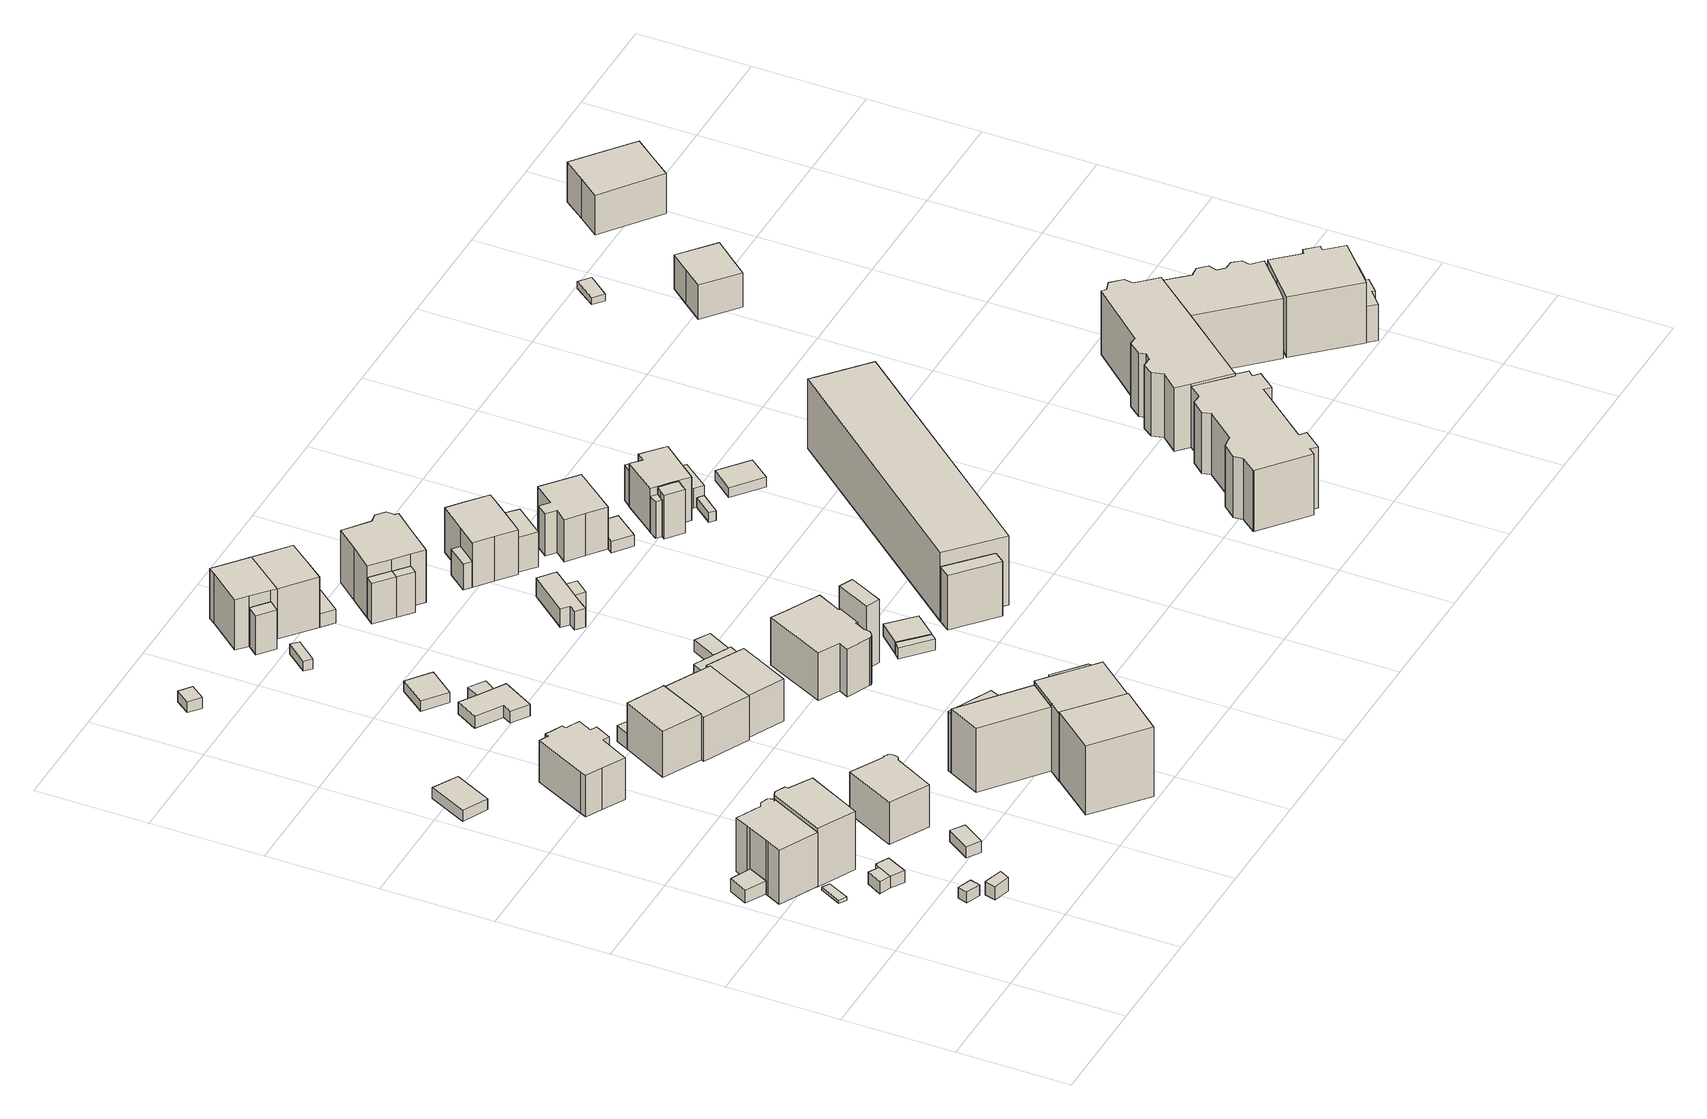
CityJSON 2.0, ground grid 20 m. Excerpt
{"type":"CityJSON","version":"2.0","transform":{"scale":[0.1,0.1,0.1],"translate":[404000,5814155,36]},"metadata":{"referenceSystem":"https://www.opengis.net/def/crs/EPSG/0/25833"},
"CityObjects":{
"building1":{"type":"Building","attributes":{"Gemeindeschluessel":"11000009","BezugspunktDach":"2200","function":"51009_1610","measuredHeight":2.96,"storeysAboveGround":0},"address":[{"country":"Germany","locality":"Berlin"}],"geometry":[{"type":"Solid","lod":"1","boundaries":[[[[0,1,2,3]],[[4,5,6,7]],[[4,7,3,2]],[[5,4,2,1]],[[6,5,1,0]],[[7,6,0,3]]]]}]},
"building2":{"type":"Building","attributes":{"Gemeindeschluessel":"11000009","BezugspunktDach":"2200","function":"31001_2000","measuredHeight":0.557,"storeysAboveGround":1},"address":[{"country":"Germany","locality":"Berlin","thoroughfareNumber":"70 (2)","thoroughfareName":"Pflanzgartenstraße"}],"geometry":[{"type":"Solid","lod":"1","boundaries":[[[[8,9,10,11]],[[12,13,14,15]],[[12,15,11,10]],[[13,12,10,9]],[[14,13,9,8]],[[15,14,8,11]]]]}]},
"building3":{"type":"Building","attributes":{"Gemeindeschluessel":"11000009","BezugspunktDach":"2200","function":"31001_2000","measuredHeight":2.18,"storeysAboveGround":1},"address":[{"country":"Germany","locality":"Berlin","thoroughfareNumber":"72 (2)","thoroughfareName":"Pflanzgartenstraße"}],"geometry":[{"type":"Solid","lod":"1","boundaries":[[[[16,17,18,19]],[[20,21,22,23]],[[20,23,19,18]],[[21,20,18,17]],[[22,21,17,16]],[[23,22,16,19]]]]}]},
"building4":{"type":"Building","attributes":{"Gemeindeschluessel":"11000009","BezugspunktDach":"2200","function":"31001_1010","measuredHeight":13.71,"storeysAboveGround":3},"address":[{"country":"Germany","locality":"Berlin","thoroughfareNumber":"68","thoroughfareName":"Pflanzgartenstraße"}],"geometry":[{"type":"Solid","lod":"1","boundaries":[[[[24,25,26,27,28,29,30,31,32,33,34,35]],[[36,37,38,39,40,41,42,43,44,45,46,47]],[[36,47,35,34]],[[37,36,34,33]],[[38,37,33,32]],[[39,38,32,31]],[[40,39,31,30]],[[41,40,30,29]],[[42,41,29,28]],[[43,42,28,27]],[[44,43,27,26]],[[45,44,26,25]],[[46,45,25,24]],[[47,46,24,35]]]]}]},
"building5":{"type":"Building","attributes":{"Gemeindeschluessel":"11000009","BezugspunktDach":"2200","function":"51009_1610","measuredHeight":2.27,"storeysAboveGround":0},"address":[{"country":"Germany","locality":"Berlin"}],"geometry":[{"type":"Solid","lod":"1","boundaries":[[[[48,49,50,51]],[[52,53,54,55]],[[52,55,51,50]],[[53,52,50,49]],[[54,53,49,48]],[[55,54,48,51]]]]}]},
"building6":{"type":"Building","attributes":{"Gemeindeschluessel":"11000009","BezugspunktDach":"2200","function":"31001_2000","measuredHeight":2.61,"storeysAboveGround":1},"address":[{"country":"Germany","locality":"Berlin","thoroughfareNumber":"71 (1)","thoroughfareName":"Mahlsdorfer Straße"}],"geometry":[{"type":"Solid","lod":"1","boundaries":[[[[56,57,58,59]],[[60,61,62,63]],[[60,63,59,58]],[[61,60,58,57]],[[62,61,57,56]],[[63,62,56,59]]]]}]},
"building7":{"type":"Building","attributes":{"Gemeindeschluessel":"11000009","BezugspunktDach":"2200","function":"31001_2000","measuredHeight":2.27,"storeysAboveGround":1},"address":[{"country":"Germany","locality":"Berlin","thoroughfareNumber":"70 (1)","thoroughfareName":"Pflanzgartenstraße"}],"geometry":[{"type":"Solid","lod":"1","boundaries":[[[[64,65,66,49,48]],[[53,67,68,69,54]],[[53,54,48,49]],[[67,53,49,66]],[[68,67,66,65]],[[69,68,65,64]],[[54,69,64,48]]]]}]},
"building8":{"type":"Building","attributes":{"Gemeindeschluessel":"11000009","BezugspunktDach":"2200","function":"31001_1010","measuredHeight":11.36,"storeysAboveGround":3},"address":[{"country":"Germany","locality":"Berlin","thoroughfareNumber":"70","thoroughfareName":"Pflanzgartenstraße"}],"geometry":[{"type":"Solid","lod":"1","boundaries":[[[[70,71,72,73,74,75,76]],[[77,78,79,80,81,82,83]],[[77,83,76,75]],[[78,77,75,74]],[[79,78,74,73]],[[80,79,73,72]],[[81,80,72,71]],[[82,81,71,70]],[[83,82,70,76]]]]}]},
"building9":{"type":"Building","attributes":{"Gemeindeschluessel":"11000009","BezugspunktDach":"2200","function":"31001_2000","measuredHeight":2.08,"storeysAboveGround":1},"address":[{"country":"Germany","locality":"Berlin","thoroughfareNumber":"61 (1)","thoroughfareName":"Pflanzgartenstraße"}],"geometry":[{"type":"Solid","lod":"1","boundaries":[[[[84,85,86,87]],[[88,89,90,91]],[[88,91,87,86]],[[89,88,86,85]],[[90,89,85,84]],[[91,90,84,87]]]]}]},
"building10":{"type":"Building","attributes":{"Gemeindeschluessel":"11000009","BezugspunktDach":"2200","function":"31001_2000","measuredHeight":3.14,"storeysAboveGround":1},"address":[{"country":"Germany","locality":"Berlin","thoroughfareNumber":"72 (1)","thoroughfareName":"Pflanzgartenstraße"}],"geometry":[{"type":"Solid","lod":"1","boundaries":[[[[92,93,94,95]],[[96,97,98,99]],[[96,99,95,94]],[[97,96,94,93]],[[98,97,93,92]],[[99,98,92,95]]]]}]},
"building11":{"type":"Building","attributes":{"Gemeindeschluessel":"11000009","BezugspunktDach":"2200","function":"31001_1010","measuredHeight":8.18,"storeysAboveGround":1},"address":[{"country":"Germany","locality":"Berlin","thoroughfareNumber":"72","thoroughfareName":"Pflanzgartenstraße"}],"geometry":[{"type":"Solid","lod":"1","boundaries":[[[[100,101,102,103,104,105,106,107,108,109,110,111,112,113]],[[114,115,116,117,118,119,120,121,122,123,124,125,126,127]],[[114,127,113,112]],[[115,114,112,111]],[[116,115,111,110]],[[117,116,110,109]],[[118,117,109,108]],[[119,118,108,107]],[[120,119,107,106]],[[121,120,106,105]],[[122,121,105,104]],[[123,122,104,103]],[[124,123,103,102]],[[125,124,102,101]],[[126,125,101,100]],[[127,126,100,113]]]]}]},
"building12":{"type":"Building","attributes":{"Gemeindeschluessel":"11000009","BezugspunktDach":"2200","function":"31001_1010","measuredHeight":10.48,"storeysAboveGround":2},"address":[{"country":"Germany","locality":"Berlin","thoroughfareNumber":"65","thoroughfareName":"Pflanzgartenstraße"}],"geometry":[{"type":"Solid","lod":"1","boundaries":[[[[128,129,130,131,132,133,134,135,136,137,138,139,140,141,142]],[[143,144,145,146,147,148,149,150,151,152,153,154,155,156,157]],[[143,157,142,141]],[[144,143,141,140]],[[145,144,140,139]],[[146,145,139,138]],[[147,146,138,137]],[[148,147,137,136]],[[149,148,136,135]],[[150,149,135,134]],[[151,150,134,133]],[[152,151,133,132]],[[153,152,132,131]],[[154,153,131,130]],[[155,154,130,129]],[[156,155,129,128]],[[157,156,128,142]]]]}]},
"building13":{"type":"Building","attributes":{"Gemeindeschluessel":"11000009","function":"31001_1010"},"address":[{"country":"Germany","locality":"Berlin","thoroughfareNumber":"67","thoroughfareName":"Pflanzgartenstraße"}],"children":["building13-1","building13-2"]},
"building13-1":{"type":"BuildingPart","attributes":{"BezugspunktDach":"2200","measuredHeight":9.98,"storeysAboveGround":2},"parents":["building13"],"geometry":[{"type":"MultiSurface","lod":"1","boundaries":[[[158,159,160,161,162,163]],[[164,165,166,167,168,169]],[[164,169,163,162]],[[170,171,162,161]],[[166,165,161,160]],[[167,166,160,159]],[[168,167,159,158]],[[169,168,158,163]],[[165,164,171,170]]]}]},
"building13-2":{"type":"BuildingPart","attributes":{"BezugspunktDach":"2200","measuredHeight":3.12,"storeysAboveGround":2},"parents":["building13"],"geometry":[{"type":"Solid","lod":"1","boundaries":[[[[170,172,173,171]],[[174,175,165,164]],[[174,164,171,173]],[[175,174,173,172]],[[165,175,172,170]],[[165,170,165,164]],[[164,165,170,171]]]]}]},
"building14":{"type":"Building","attributes":{"Gemeindeschluessel":"11000009","BezugspunktDach":"2200","function":"31001_1010","measuredHeight":15.86,"storeysAboveGround":3},"address":[{"country":"Germany","locality":"Berlin","thoroughfareNumber":"70","thoroughfareName":"Mahlsdorfer Straße"}],"geometry":[{"type":"Solid","lod":"1","boundaries":[[[[176,177,178,179]],[[180,181,182,183]],[[180,183,179,178]],[[181,180,178,177]],[[182,181,177,176]],[[183,182,176,179]]]]}]},
"building15":{"type":"Building","attributes":{"Gemeindeschluessel":"11000009","BezugspunktDach":"2200","function":"51009_1610","measuredHeight":2.13,"storeysAboveGround":0},"address":[{"country":"Germany","locality":"Berlin"}],"geometry":[{"type":"Solid","lod":"1","boundaries":[[[[184,185,186,187]],[[188,189,190,191]],[[188,191,187,186]],[[189,188,186,185]],[[190,189,185,184]],[[191,190,184,187]]]]}]},
"building16":{"type":"Building","attributes":{"Gemeindeschluessel":"11000009","function":"31001_1120"},"address":[{"country":"Germany","locality":"Berlin","thoroughfareNumber":"74","thoroughfareName":"Pflanzgartenstraße"}],"children":["building16-1","building16-2"]},
"building16-1":{"type":"BuildingPart","attributes":{"BezugspunktDach":"2200","measuredHeight":13.34,"storeysAboveGround":3},"parents":["building16"],"geometry":[{"type":"MultiSurface","lod":"1","boundaries":[[[192,193,194,195]],[[196,197,198,199]],[[196,199,195,194]],[[197,200,201,202,194,193]],[[198,197,193,192]],[[199,198,192,195]],[[196,202,201,200]]]}]},
"building16-2":{"type":"BuildingPart","attributes":{"BezugspunktDach":"2200","measuredHeight":11.63,"storeysAboveGround":3},"parents":["building16"],"geometry":[{"type":"Solid","lod":"1","boundaries":[[[[201,203,204,202]],[[205,206,200,196]],[[205,196,202,204]],[[206,205,204,203]],[[200,206,203,201]],[[200,201,202,196]]]]}]},
"building17":{"type":"Building","attributes":{"Gemeindeschluessel":"11000009","BezugspunktDach":"2200","function":"31001_1010","measuredHeight":10.66,"storeysAboveGround":2},"address":[{"country":"Germany","locality":"Berlin","thoroughfareNumber":"69","thoroughfareName":"Pflanzgartenstraße"}],"geometry":[{"type":"Solid","lod":"1","boundaries":[[[[207,208,209,210,211,212,213,214]],[[215,216,217,218,219,220,221,222]],[[215,222,214,213]],[[216,215,213,212]],[[217,216,212,211]],[[218,217,211,210]],[[219,218,210,209]],[[220,219,209,208]],[[221,220,208,207]],[[222,221,207,214]]]]}]},
"building18":{"type":"Building","attributes":{"Gemeindeschluessel":"11000009","BezugspunktDach":"2200","function":"31001_2000","measuredHeight":2.38,"storeysAboveGround":1},"address":[{"country":"Germany","locality":"Berlin","thoroughfareNumber":"65 (1)","thoroughfareName":"Pflanzgartenstraße"}],"geometry":[{"type":"Solid","lod":"1","boundaries":[[[[223,224,225,226,227,228,229,230]],[[231,232,233,234,235,236,237,238]],[[231,238,230,229]],[[232,231,229,228]],[[233,232,228,227]],[[234,233,227,226]],[[235,234,226,225]],[[236,235,225,224]],[[237,236,224,223]],[[238,237,223,230]]]]}]},
"building19":{"type":"Building","attributes":{"Gemeindeschluessel":"11000009","BezugspunktDach":"2200","function":"31001_2000","measuredHeight":2,"storeysAboveGround":1},"address":[{"country":"Germany","locality":"Berlin","thoroughfareNumber":"70 (2)","thoroughfareName":"Unter den Birken"}],"geometry":[{"type":"Solid","lod":"1","boundaries":[[[[239,240,241,242]],[[243,244,245,246]],[[243,246,242,241]],[[244,243,241,240]],[[245,244,240,239]],[[246,245,239,242]]]]}]},
"building20":{"type":"Building","attributes":{"Gemeindeschluessel":"11000009","function":"31001_1010"},"address":[{"country":"Germany","locality":"Berlin","thoroughfareNumber":"69","thoroughfareName":"Mahlsdorfer Straße"}],"children":["building20-1","building20-2"]},
"building20-1":{"type":"BuildingPart","attributes":{"BezugspunktDach":"2200","measuredHeight":15.51,"storeysAboveGround":3},"parents":["building20"],"geometry":[{"type":"MultiSurface","lod":"1","boundaries":[[[247,248,249,250,251,252,253,254]],[[198,197,255,256,257,258,259,260]],[[198,260,254,253]],[[197,198,253,252]],[[255,197,252,251]],[[261,262,251,250]],[[257,263,261,256,250,249]],[[258,257,249,248]],[[259,258,248,247]],[[260,259,247,254]],[[256,255,262,261]],[[256,261,263,257]]]}]},
"building20-2":{"type":"BuildingPart","attributes":{"BezugspunktDach":"2200","measuredHeight":11.1,"storeysAboveGround":3},"parents":["building20"],"geometry":[{"type":"MultiSurface","lod":"1","boundaries":[[[263,264,265,266,262]],[[267,268,269,257,255]],[[267,255,262,266]],[[268,267,266,265]],[[269,268,265,264]],[[257,269,264,263]],[[255,270,256,261,262,271]],[[263,261,256,257]]]}]},
"building21":{"type":"Building","attributes":{"Gemeindeschluessel":"11000009","BezugspunktDach":"2200","function":"51009_1610","measuredHeight":2.88,"storeysAboveGround":0},"address":[{"country":"Germany","locality":"Berlin"}],"geometry":[{"type":"Solid","lod":"1","boundaries":[[[[272,273,274,275]],[[276,277,233,232]],[[276,232,275,274]],[[277,276,274,273]],[[233,277,273,272]],[[232,233,272,275]]]]}]},
"building22":{"type":"Building","attributes":{"Gemeindeschluessel":"11000009","function":"31001_1010"},"address":[{"country":"Germany","locality":"Berlin","thoroughfareNumber":"71","thoroughfareName":"Pflanzgartenstraße"}],"children":["building22-1","building22-2"]},
"building22-1":{"type":"BuildingPart","attributes":{"BezugspunktDach":"2200","measuredHeight":9.91,"storeysAboveGround":2},"parents":["building22"],"geometry":[{"type":"Solid","lod":"1","boundaries":[[[[278,279,280,281,282]],[[283,284,285,286,287]],[[283,287,282,281]],[[284,283,281,280]],[[285,288,289,284,280,279]],[[286,285,279,278]],[[287,286,278,282]],[[284,289,288,285]]]]}]},
"building22-2":{"type":"BuildingPart","attributes":{"BezugspunktDach":"2200","measuredHeight":6.49,"storeysAboveGround":2},"parents":["building22"],"geometry":[{"type":"MultiSurface","lod":"1","boundaries":[[[288,290,291,289]],[[292,293,285,284]],[[292,284,289,291]],[[293,292,291,290]],[[285,293,290,288]],[[284,285,288,289,294]]]}]},
"building23":{"type":"Building","attributes":{"Gemeindeschluessel":"11000009","BezugspunktDach":"2200","function":"31001_2000","measuredHeight":1.87,"storeysAboveGround":1},"address":[{"country":"Germany","locality":"Berlin","thoroughfareNumber":"68 (2)","thoroughfareName":"Unter den Birken"}],"geometry":[{"type":"Solid","lod":"1","boundaries":[[[[295,296,297,298]],[[299,300,301,302]],[[299,302,298,297]],[[300,299,297,296]],[[301,300,296,295]],[[302,301,295,298]]]]}]},
"building24":{"type":"Building","attributes":{"Gemeindeschluessel":"11000009","function":"31001_1010"},"address":[{"country":"Germany","locality":"Berlin","thoroughfareNumber":"66","thoroughfareName":"Unter den Birken"}],"children":["building24-1","building24-2"]},
"building24-1":{"type":"BuildingPart","attributes":{"BezugspunktDach":"2200","measuredHeight":11.46,"storeysAboveGround":2},"parents":["building24"],"geometry":[{"type":"MultiSurface","lod":"1","boundaries":[[[303,304,305,306,307,308,309,310]],[[311,312,313,314,315,316,317,318]],[[311,318,310,309]],[[312,311,309,308]],[[313,312,308,307]],[[314,313,307,306]],[[315,314,306,305]],[[316,315,305,304]],[[317,316,317,319,320,304,303]],[[318,317,303,310]],[[320,319,317,316]]]}]},
"building24-2":{"type":"BuildingPart","attributes":{"BezugspunktDach":"2200","measuredHeight":7.56,"storeysAboveGround":2},"parents":["building24"],"geometry":[{"type":"MultiSurface","lod":"1","boundaries":[[[321,320,319,322]],[[317,316,323,324]],[[317,324,322,319]],[[323,316,320,321]],[[324,323,321,322]],[[316,317,325,319,320,326]]]}]},
"building25":{"type":"Building","attributes":{"Gemeindeschluessel":"11000009","function":"31001_1010"},"address":[{"country":"Germany","locality":"Berlin","thoroughfareNumber":"73","thoroughfareName":"Pflanzgartenstraße"}],"children":["building25-1","building25-2"]},
"building25-1":{"type":"BuildingPart","attributes":{"BezugspunktDach":"2200","measuredHeight":12.25,"storeysAboveGround":2},"parents":["building25"],"geometry":[{"type":"MultiSurface","lod":"1","boundaries":[[[327,328,329,330,331,332,333,334,335,336,337,338,339,340,341,342,343,344,345,346]],[[347,348,349,350,351,352,353,354,355,356,357,358,359,360,361,362,363,364,365,366]],[[347,366,346,345]],[[348,347,345,344]],[[349,348,349,367,368,344,343]],[[350,349,343,342]],[[351,350,342,341]],[[352,351,341,340]],[[353,352,340,339]],[[354,353,339,338]],[[355,354,338,337]],[[356,355,337,336]],[[357,356,336,335]],[[358,357,335,334]],[[359,358,334,333]],[[360,359,333,332]],[[361,360,332,331]],[[362,361,331,330]],[[363,362,330,329]],[[364,363,329,328]],[[365,364,328,327]],[[366,365,327,346]],[[368,367,349,348]]]}]},
"building25-2":{"type":"BuildingPart","attributes":{"BezugspunktDach":"2200","measuredHeight":6.14,"storeysAboveGround":2},"parents":["building25"],"geometry":[{"type":"Solid","lod":"1","boundaries":[[[[367,369,370,368]],[[371,372,349,348]],[[371,348,368,370]],[[372,371,370,369]],[[349,372,369,367]],[[348,349,367,368]]]]}]},
"building26":{"type":"Building","attributes":{"Gemeindeschluessel":"11000009","BezugspunktDach":"2200","function":"31001_2000","measuredHeight":2.28,"storeysAboveGround":1},"address":[{"country":"Germany","locality":"Berlin","thoroughfareNumber":"71 (1)","thoroughfareName":"Pflanzgartenstraße"}],"geometry":[{"type":"Solid","lod":"1","boundaries":[[[[373,374,375,376]],[[377,378,379,380]],[[377,380,376,375]],[[378,377,375,374]],[[379,378,374,373]],[[380,379,373,376]]]]}]},
"building27":{"type":"Building","attributes":{"Gemeindeschluessel":"11000009","BezugspunktDach":"2200","function":"31001_1010","measuredHeight":11.47,"storeysAboveGround":2},"address":[{"country":"Germany","locality":"Berlin","thoroughfareNumber":"68","thoroughfareName":"Unter den Birken"}],"geometry":[{"type":"Solid","lod":"1","boundaries":[[[[381,382,383,307,306,305]],[[314,313,384,385,386,315]],[[314,315,305,306]],[[313,314,306,307]],[[384,313,307,383]],[[385,384,383,382]],[[386,385,382,381]],[[315,386,381,305]]]]}]},
"building28":{"type":"Building","attributes":{"Gemeindeschluessel":"11000009","BezugspunktDach":"2200","function":"31001_2000","measuredHeight":7.93,"storeysAboveGround":1},"address":[{"country":"Germany","locality":"Berlin","thoroughfareNumber":"70 (1)","thoroughfareName":"Unter den Birken"}],"geometry":[{"type":"Solid","lod":"1","boundaries":[[[[387,388,389,390]],[[391,392,393,394]],[[391,394,390,389]],[[392,391,389,388]],[[393,392,388,387]],[[394,393,387,390]]]]}]},
"building29":{"type":"Building","attributes":{"Gemeindeschluessel":"11000009","BezugspunktDach":"2200","function":"31001_2000","measuredHeight":2.54,"storeysAboveGround":1},"address":[{"country":"Germany","locality":"Berlin","thoroughfareNumber":"68 (1)","thoroughfareName":"Unter den Birken"}],"geometry":[{"type":"Solid","lod":"1","boundaries":[[[[395,396,397,398]],[[399,400,401,386]],[[399,386,398,397]],[[400,399,397,396]],[[401,400,396,395]],[[386,401,395,398]]]]}]},
"building30":{"type":"Building","attributes":{"Gemeindeschluessel":"11000009","BezugspunktDach":"2200","function":"31001_2000","measuredHeight":12.34,"storeysAboveGround":1},"address":[{"country":"Germany","locality":"Berlin","thoroughfareNumber":"73 (2)","thoroughfareName":"Pflanzgartenstraße"}],"geometry":[{"type":"Solid","lod":"1","boundaries":[[[[402,403,404,405]],[[406,407,408,409]],[[406,409,405,404]],[[407,406,404,403]],[[408,407,403,402]],[[409,408,402,405]]]]}]},
"building31":{"type":"Building","attributes":{"Gemeindeschluessel":"11000009","BezugspunktDach":"2200","function":"51009_1610","measuredHeight":2.8,"storeysAboveGround":0},"address":[{"country":"Germany","locality":"Berlin"}],"geometry":[{"type":"Solid","lod":"1","boundaries":[[[[410,411,412,413,414]],[[415,416,417,418,419]],[[415,419,414,413]],[[416,415,413,412]],[[417,416,412,411]],[[418,417,411,410]],[[419,418,410,414]]]]}]},
"building32":{"type":"Building","attributes":{"Gemeindeschluessel":"11000009","BezugspunktDach":"2200","function":"31001_2000","measuredHeight":2.33,"storeysAboveGround":1},"address":[{"country":"Germany","locality":"Berlin","thoroughfareNumber":"66 (2)","thoroughfareName":"Mahlsdorfer Straße"}],"geometry":[{"type":"Solid","lod":"1","boundaries":[[[[420,421,422,423]],[[424,425,417,415]],[[424,415,423,422]],[[425,424,422,421]],[[417,425,421,420]],[[415,417,420,423]]]]}]},
"building33":{"type":"Building","attributes":{"Gemeindeschluessel":"11000009","BezugspunktDach":"2200","function":"31001_2000","measuredHeight":3.68,"storeysAboveGround":1},"address":[{"country":"Germany","locality":"Berlin","thoroughfareNumber":"72 (2)","thoroughfareName":"Unter den Birken"}],"geometry":[{"type":"Solid","lod":"1","boundaries":[[[[426,427,428,429,430,431,432,433,434]],[[435,436,437,438,439,440,441,442,443]],[[435,443,434,433]],[[436,435,433,432]],[[437,436,432,431]],[[438,437,431,430]],[[439,438,430,429]],[[440,439,429,428]],[[441,440,428,427]],[[442,441,427,426]],[[443,442,426,434]]]]}]},
"building34":{"type":"Building","attributes":{"Gemeindeschluessel":"11000009","function":"31001_1010"},"address":[{"country":"Germany","locality":"Berlin","thoroughfareNumber":"70","thoroughfareName":"Unter den Birken"}],"children":["building34-1","building34-2"]},
"building34-1":{"type":"BuildingPart","attributes":{"BezugspunktDach":"2200","measuredHeight":12.44,"storeysAboveGround":2},"parents":["building34"],"geometry":[{"type":"MultiSurface","lod":"1","boundaries":[[[444,445,446,447,448,449,450,451,452,453,454,455]],[[456,457,458,459,460,461,462,463,464,465,392,391]],[[456,391,455,454]],[[457,456,454,453]],[[458,457,453,452]],[[459,458,452,451]],[[460,459,451,450]],[[461,460,450,449]],[[462,461,449,448]],[[463,462,448,447]],[[464,463,447,446]],[[465,464,446,445]],[[388,466,445,444]],[[391,392,444,455]],[[392,465,466,388]]]}]},
"building34-2":{"type":"BuildingPart","attributes":{"BezugspunktDach":"2200","measuredHeight":7.87,"storeysAboveGround":2},"parents":["building34"],"geometry":[{"type":"Solid","lod":"1","boundaries":[[[[467,466,388,387]],[[392,465,468,393]],[[392,393,387,388]],[[468,465,466,467]],[[393,468,467,387]],[[465,392,388,466]]]]}]},
"building35":{"type":"Building","attributes":{"Gemeindeschluessel":"11000009","BezugspunktDach":"2200","function":"31001_2000","measuredHeight":3.71,"storeysAboveGround":1},"address":[{"country":"Germany","locality":"Berlin","thoroughfareNumber":"74 (2)","thoroughfareName":"Unter den Birken"}],"geometry":[{"type":"Solid","lod":"1","boundaries":[[[[469,470,431,430]],[[471,472,473,474]],[[471,474,430,431]],[[472,471,431,470]],[[473,472,470,469]],[[474,473,469,430]]]]}]},
"building36":{"type":"Building","attributes":{"Gemeindeschluessel":"11000009","BezugspunktDach":"2200","function":"31001_2000","measuredHeight":2.42,"storeysAboveGround":1},"address":[{"country":"Germany","locality":"Berlin","thoroughfareNumber":"73 (1)","thoroughfareName":"Pflanzgartenstraße"}],"geometry":[{"type":"Solid","lod":"1","boundaries":[[[[475,476,477,478]],[[479,480,481,482]],[[479,482,478,477]],[[480,479,477,476]],[[481,480,476,475]],[[482,481,475,478]]]]}]},
"building37":{"type":"Building","attributes":{"Gemeindeschluessel":"11000009","function":"31001_1010"},"address":[{"country":"Germany","locality":"Berlin","thoroughfareNumber":"72","thoroughfareName":"Unter den Birken"}],"children":["building37-1","building37-2"]},
"building37-1":{"type":"BuildingPart","attributes":{"BezugspunktDach":"2200","measuredHeight":10.81,"storeysAboveGround":2},"parents":["building37"],"geometry":[{"type":"MultiSurface","lod":"1","boundaries":[[[483,484,485,486,487,488,489,490,491,492]],[[493,494,495,496,497,498,499,500,501,502]],[[503,504,505,502,492,491]],[[494,493,491,490]],[[495,494,490,489]],[[496,495,489,488]],[[497,496,488,487]],[[498,497,487,486]],[[499,498,486,485]],[[500,499,485,484]],[[501,500,484,483]],[[502,501,483,492]],[[493,502,505,504,503]]]}]},
"building37-2":{"type":"BuildingPart","attributes":{"BezugspunktDach":"2200","measuredHeight":5.06,"storeysAboveGround":2},"parents":["building37"],"geometry":[{"type":"Solid","lod":"1","boundaries":[[[[505,504,506,507]],[[508,493,502,509]],[[508,509,507,506]],[[493,508,506,504]],[[509,502,505,507]],[[502,493,504,505]]]]}]},
"building38":{"type":"Building","attributes":{"Gemeindeschluessel":"11000009","BezugspunktDach":"2200","function":"31001_2000","measuredHeight":6.82,"storeysAboveGround":1},"address":[{"country":"Germany","locality":"Berlin","thoroughfareNumber":"72 (1)","thoroughfareName":"Unter den Birken"}],"geometry":[{"type":"Solid","lod":"1","boundaries":[[[[510,511,512,513]],[[498,514,515,499]],[[498,499,513,512]],[[514,498,512,511]],[[515,514,511,510]],[[499,515,510,513]]]]}]},
"building39":{"type":"Building","attributes":{"Gemeindeschluessel":"11000009","BezugspunktDach":"2200","function":"51009_1610","measuredHeight":2.62,"storeysAboveGround":0},"address":[{"country":"Germany","locality":"Berlin"}],"geometry":[{"type":"Solid","lod":"1","boundaries":[[[[516,517,518,519]],[[497,520,514,498]],[[497,498,519,518]],[[520,497,518,517]],[[514,520,517,516]],[[498,514,516,519]]]]}]},
"building40":{"type":"Building","attributes":{"Gemeindeschluessel":"11000009","BezugspunktDach":"2200","function":"31001_1010","measuredHeight":11.62,"storeysAboveGround":2},"address":[{"country":"Germany","locality":"Berlin","thoroughfareNumber":"74","thoroughfareName":"Unter den Birken"}],"geometry":[{"type":"Solid","lod":"1","boundaries":[[[[521,522,523,524,525,526,527,528,529,530,531]],[[532,533,534,535,536,537,538,539,540,541,542]],[[532,542,531,530]],[[533,532,530,529]],[[534,533,529,528]],[[535,534,528,527]],[[536,535,527,526]],[[537,536,526,525]],[[538,537,525,524]],[[539,538,524,523]],[[540,539,523,522]],[[541,540,522,521]],[[542,541,521,531]]]]}]},
"building41":{"type":"Building","attributes":{"Gemeindeschluessel":"11000009","BezugspunktDach":"2200","function":"31001_2000","measuredHeight":2.19,"storeysAboveGround":1},"address":[{"country":"Germany","locality":"Berlin","thoroughfareNumber":"74 (1)","thoroughfareName":"Unter den Birken"}],"geometry":[{"type":"Solid","lod":"1","boundaries":[[[[543,544,545,546,547]],[[540,539,548,549,550]],[[540,550,547,546]],[[539,540,546,545]],[[548,539,545,544]],[[549,548,544,543]],[[550,549,543,547]]]]}]},
"building42":{"type":"Building","attributes":{"Gemeindeschluessel":"11000009","BezugspunktDach":"2200","function":"51009_1610","measuredHeight":7.08,"storeysAboveGround":0},"address":[{"country":"Germany","locality":"Berlin"}],"geometry":[{"type":"Solid","lod":"1","boundaries":[[[[551,552,553,554]],[[555,556,557,558]],[[555,558,554,553]],[[556,555,553,552]],[[557,556,552,551]],[[558,557,551,554]]]]}]},
"building43":{"type":"Building","attributes":{"Gemeindeschluessel":"11000009","function":"31001_1010"},"address":[{"country":"Germany","locality":"Berlin","thoroughfareNumber":"76","thoroughfareName":"Unter den Birken"}],"children":["building43-1","building43-2"]},
"building43-1":{"type":"BuildingPart","attributes":{"BezugspunktDach":"2200","measuredHeight":10.92,"storeysAboveGround":2},"parents":["building43"],"geometry":[{"type":"MultiSurface","lod":"1","boundaries":[[[559,560,561,562,563,564,565,566,567,568,569]],[[570,571,572,573,574,575,576,577,578,579,580]],[[570,580,569,568]],[[571,570,568,567]],[[572,571,567,566]],[[573,572,566,565]],[[574,573,565,564]],[[575,574,564,563]],[[576,575,563,562]],[[577,576,562,561]],[[581,582,577,561,560]],[[583,584,581,578,560,559]],[[580,579,559,569]],[[578,577,582,581]],[[579,578,581,584,583]]]}]},
"building43-2":{"type":"BuildingPart","attributes":{"BezugspunktDach":"2200","measuredHeight":8.81,"storeysAboveGround":2},"parents":["building43"],"geometry":[{"type":"MultiSurface","lod":"1","boundaries":[[[585,586,582,584,587,588]],[[589,556,590,591,592,593]],[[589,593,588,587]],[[556,589,587,584]],[[590,556,584,579,578,577]],[[591,590,582,586]],[[592,591,586,585]],[[593,592,585,588]],[[577,578,581,582]],[[581,578,579,584]]]}]},
"building44":{"type":"Building","attributes":{"Gemeindeschluessel":"11000009","BezugspunktDach":"2200","function":"51009_1610","measuredHeight":1.89,"storeysAboveGround":0},"address":[{"country":"Germany","locality":"Berlin"}],"geometry":[{"type":"Solid","lod":"1","boundaries":[[[[594,595,596,597]],[[598,599,600,601]],[[598,601,597,596]],[[599,598,596,595]],[[600,599,595,594]],[[601,600,594,597]]]]}]},
"building45":{"type":"Building","attributes":{"Gemeindeschluessel":"11000009","function":"31001_1010"},"address":[{"country":"Germany","locality":"Berlin","thoroughfareNumber":"66, 67, 68","thoroughfareName":"Mahlsdorfer Straße"}],"children":["building45-1","building45-2"]},
"building45-1":{"type":"BuildingPart","attributes":{"BezugspunktDach":"2200","measuredHeight":16.31,"storeysAboveGround":3},"parents":["building45"],"geometry":[{"type":"MultiSurface","lod":"1","boundaries":[[[602,603,604,605]],[[606,607,608,609]],[[606,609,605,604]],[[607,606,604,603]],[[608,607,603,602]],[[610,611,612,608,602,605]],[[609,612,611,610]]]}]},
"building45-2":{"type":"BuildingPart","attributes":{"BezugspunktDach":"2200","measuredHeight":10.71,"storeysAboveGround":3},"parents":["building45"],"geometry":[{"type":"Solid","lod":"1","boundaries":[[[[613,611,610,614]],[[609,612,615,616]],[[609,616,614,610]],[[615,612,611,613]],[[616,615,613,614]],[[612,609,610,611]]]]}]},
"building46":{"type":"Building","attributes":{"Gemeindeschluessel":"11000009","BezugspunktDach":"2200","function":"51009_1610","measuredHeight":6.82,"storeysAboveGround":0},"address":[{"country":"Germany","locality":"Berlin"}],"geometry":[{"type":"Solid","lod":"1","boundaries":[[[[617,618,619,620]],[[621,622,623,624]],[[621,624,620,619]],[[622,621,619,618]],[[623,622,618,617]],[[624,623,617,620]]]]}]},
"building47":{"type":"Building","attributes":{"Gemeindeschluessel":"11000009","BezugspunktDach":"2200","function":"31001_2000","measuredHeight":5.11,"storeysAboveGround":1},"address":[{"country":"Germany","locality":"Berlin","thoroughfareNumber":"76 (1)","thoroughfareName":"Unter den Birken"}],"geometry":[{"type":"Solid","lod":"1","boundaries":[[[[625,626,627,628,629,630]],[[631,632,633,634,635,636]],[[631,636,630,629]],[[632,631,629,628]],[[633,632,628,627]],[[634,633,627,626]],[[635,634,626,625]],[[636,635,625,630]]]]}]},
"building48":{"type":"Building","attributes":{"Gemeindeschluessel":"11000009","BezugspunktDach":"2200","function":"31001_2000","measuredHeight":1.82,"storeysAboveGround":1},"address":[{"country":"Germany","locality":"Berlin","thoroughfareNumber":"66 (1)","thoroughfareName":"Mahlsdorfer Straße"}],"geometry":[{"type":"Solid","lod":"1","boundaries":[[[[637,638,639,640]],[[641,642,643,644]],[[641,644,640,639]],[[642,641,639,638]],[[643,642,638,637]],[[644,643,637,640]]]]}]},
"building49":{"type":"Building","attributes":{"Gemeindeschluessel":"11000009","function":"31001_1010"},"address":[{"country":"Germany","locality":"Berlin","thoroughfareNumber":"2","thoroughfareName":"Genovevastraße"},{"country":"Germany","locality":"Berlin","thoroughfareNumber":"59, 60, 61","thoroughfareName":"Mahlsdorfer Straße"}],"children":["building49-1","building49-2","building49-3"]},
"building49-1":{"type":"BuildingPart","attributes":{"BezugspunktDach":"2200","measuredHeight":15.3,"storeysAboveGround":3},"parents":["building49"],"geometry":[{"type":"Solid","lod":"1","boundaries":[[[[645,646,647,648,649,650,651,652,653,654,655,656,657,658,659,660,661,662,663,664,665,666,667,668]],[[669,670,671,672,673,674,675,676,677,678,679,680,681,682,683,684,685,686,687,688,689,690,691,692]],[[669,692,668,667]],[[670,669,667,666]],[[671,670,666,665]],[[672,671,665,664]],[[673,672,664,663]],[[674,673,663,662]],[[675,674,662,661]],[[676,675,661,660]],[[677,676,660,659]],[[680,679,657,656]],[[681,680,656,655]],[[682,681,655,654]],[[683,682,654,653]],[[684,683,653,652]],[[685,684,652,651]],[[686,685,651,650]],[[687,686,650,649]],[[688,687,649,648]],[[689,688,648,647]],[[690,689,647,646]],[[691,690,646,645]],[[692,691,645,668]],[[677,659,658,678]],[[679,678,658,657]]]]}]},
"building49-2":{"type":"BuildingPart","attributes":{"BezugspunktDach":"2200","measuredHeight":15.3,"storeysAboveGround":3},"parents":["building49"],"geometry":[{"type":"Solid","lod":"1","boundaries":[[[[693,694,695,696,697,698,699,700,701,702,703,704,705,706,707,708,709]],[[710,711,712,713,714,715,716,717,718,719,720,721,722,723,724,725,726]],[[713,712,706,705]],[[714,713,705,704]],[[715,714,704,703]],[[716,715,703,702]],[[717,716,702,701]],[[718,717,701,700]],[[719,718,700,699]],[[720,719,699,698]],[[721,720,698,697]],[[722,721,697,696]],[[723,722,696,695]],[[724,723,695,694]],[[725,724,694,693]],[[726,725,693,709]],[[710,726,709,708]],[[711,710,708,707]],[[712,711,707,706]]]]}]},
"building49-3":{"type":"BuildingPart","attributes":{"BezugspunktDach":"2200","measuredHeight":12.42,"storeysAboveGround":3},"parents":["building49"],"geometry":[{"type":"MultiSurface","lod":"1","boundaries":[[[727,728,729,730,731,732,733,734,735,736,737,738,739,740,741,742,743,744,745,746]],[[747,748,749,750,751,752,753,754,755,756,757,758,759,712,711,726,679,678,677,760]],[[747,760,746,745]],[[748,747,745,744]],[[749,748,744,743]],[[750,749,743,742]],[[751,750,742,741]],[[752,751,741,740]],[[753,752,740,739]],[[754,753,739,738]],[[755,754,738,737]],[[756,755,737,736]],[[757,756,736,735]],[[758,757,735,734]],[[759,758,734,733]],[[712,759,733,732]],[[711,707,706,712,732,731]],[[709,708,707,731,730]],[[679,726,730,729]],[[678,658,657,729,728]],[[677,659,658,728,727]],[[760,677,727,746]],[[712,706,707,711]],[[726,710,708,709]],[[710,711,707,708]],[[657,658,678,679]],[[678,658,659,677]]]}]},
"building50":{"type":"Building","attributes":{"Gemeindeschluessel":"11000009","BezugspunktDach":"2200","function":"31001_2000","measuredHeight":2.39,"storeysAboveGround":1},"address":[{"country":"Germany","locality":"Berlin","thoroughfareNumber":"79 (1)","thoroughfareName":"Unter den Birken"}],"geometry":[{"type":"Solid","lod":"1","boundaries":[[[[761,762,763,764]],[[765,766,767,768]],[[765,768,764,763]],[[766,765,763,762]],[[767,766,762,761]],[[768,767,761,764]]]]}]},
"building51":{"type":"Building","attributes":{"Gemeindeschluessel":"11000009","BezugspunktDach":"2200","function":"31001_1010","measuredHeight":8.54,"storeysAboveGround":2},"address":[{"country":"Germany","locality":"Berlin","thoroughfareNumber":"79","thoroughfareName":"Unter den Birken"}],"geometry":[{"type":"Solid","lod":"1","boundaries":[[[[769,770,771,772,773,774]],[[775,776,777,778,779,780]],[[775,780,774,773]],[[776,775,773,772]],[[777,776,772,771]],[[778,777,771,770]],[[779,778,770,769]],[[780,779,769,774]]]]}]},
"building52":{"type":"Building","attributes":{"Gemeindeschluessel":"11000009","function":"31001_1010"},"address":[{"country":"Germany","locality":"Berlin","thoroughfareNumber":"4","thoroughfareName":"Genovevastraße"}],"children":["building52-1","building52-2"]},
"building52-1":{"type":"BuildingPart","attributes":{"BezugspunktDach":"2200","measuredHeight":14.94,"storeysAboveGround":3},"parents":["building52"],"geometry":[{"type":"MultiSurface","lod":"1","boundaries":[[[781,782,783,784,785,786,787,788,789,790]],[[791,792,793,794,795,796,797,798,799,800]],[[791,800,790,789]],[[792,791,789,788]],[[793,792,788,787]],[[794,793,787,786]],[[795,794,786,785]],[[796,795,785,784]],[[797,796,784,783]],[[801,802,783,782]],[[798,797,802,803,804]],[[799,798,782,781],[805,806,801,804]],[[800,799,781,790]],[[804,803,802,801]],[[801,806,805,804]]]}]},
"building52-2":{"type":"BuildingPart","attributes":{"BezugspunktDach":"2200","measuredHeight":7.02,"storeysAboveGround":3},"parents":["building52"],"geometry":[{"type":"MultiSurface","lod":"1","boundaries":[[[807,808,809,810,811,812,802,806]],[[803,813,814,815,816,817,818,805]],[[813,803,802,812]],[[814,813,812,811]],[[815,814,811,810]],[[816,815,810,809]],[[817,816,809,808]],[[818,817,808,807]],[[805,818,807,806]],[[804,801,802,803]],[[805,806,801,804]]]}]},
"building53":{"type":"Building","attributes":{"Gemeindeschluessel":"11000009","BezugspunktDach":"2200","function":"31001_1010","measuredHeight":10.64,"storeysAboveGround":1},"address":[{"country":"Germany","locality":"Berlin","thoroughfareNumber":"77","thoroughfareName":"Unter den Birken"}],"geometry":[{"type":"Solid","lod":"1","boundaries":[[[[819,820,821,822,823,824]],[[825,826,827,828,829,830]],[[825,830,824,823]],[[826,825,823,822]],[[827,826,822,821]],[[828,827,821,820]],[[829,828,820,819]],[[830,829,819,824]]]]}]}
},
"vertices":[
[39,443,37],[57,479,37],[21,496,37],[3,462,37],[21,496,12],[57,479,12],[39,443,12],[3,462,12],
[82,323,15],[102,362,15],[89,370,15],[69,331,15],[89,370,9],[102,362,9],[82,323,9],[69,331,9],
[181,140,31],[186,158,31],[161,167,31],[155,150,31],[161,167,10],[186,158,10],[181,140,10],[155,150,10],
[93,379,116],[118,428,116],[143,478,116],[139,488,116],[125,493,116],[117,489,116],[73,511,116],[61,486,116],[57,479,116],[39,443,116],[37,438,116],[24,413,116],[37,438,11],[39,443,11],[57,479,11],[61,486,11],[73,511,11],[117,489,11],[125,493,11],[139,488,11],[143,478,11],[118,428,11],[93,379,11],[24,413,11],
[140,275,32],[154,301,32],[135,311,32],[119,284,32],[135,311,9],[154,301,9],[140,275,9],[119,284,9],
[213,105,35],[222,123,35],[188,133,35],[182,113,35],[188,133,9],[222,123,9],[213,105,9],[182,113,9],
[163,261,32],[182,298,32],[159,310,32],[159,310,9],[182,298,9],[163,261,9],
[159,345,124],[209,443,124],[169,466,124],[169,472,124],[151,481,124],[143,478,124],[93,379,124],[143,478,10],[151,481,10],[169,472,10],[169,466,10],[209,443,10],[159,345,10],[93,379,10],
[58,935,28],[91,1002,28],[47,1026,28],[13,957,28],[47,1026,7],[91,1002,7],[58,935,7],[13,957,7],
[285,186,32],[312,227,32],[289,243,32],[261,201,32],[289,243,10],[312,227,10],[285,186,10],[261,201,10],
[309,288,93],[347,360,93],[350,361,93],[353,363,93],[355,366,93],[356,370,93],[356,373,93],[355,377,93],[353,380,93],[350,382,93],[347,384,93],[343,384,93],[286,415,93],[240,325,93],[286,415,11],[343,384,11],[347,384,11],[350,382,11],[353,380,11],[355,377,11],[356,373,11],[356,370,11],[355,366,11],[353,363,11],[350,361,11],[347,360,11],[309,288,11],[240,325,11],
[131,771,91],[171,750,91],[199,802,91],[210,796,91],[225,825,91],[214,831,91],[227,856,91],[202,868,91],[205,875,91],[187,883,91],[174,890,91],[171,883,91],[154,891,91],[108,797,91],[103,786,91],[108,797,10],[154,891,10],[171,883,10],[174,890,10],[187,883,10],[205,875,10],[202,868,10],[227,856,10],[214,831,10],[225,825,10],[210,796,10],[199,802,10],[171,750,10],[131,771,10],[103,786,10],
[314,686,101],[356,771,101],[351,773,101],[321,788,101],[290,803,101],[247,721,101],[290,803,11],[321,788,11],[351,773,11],[356,771,11],[314,686,11],[247,721,11],[321,788,42],[290,803,42],
[331,809,42],[302,826,42],[302,826,11],[331,809,11],
[531,4,147],[594,78,147],[504,155,147],[441,79,147],[504,155,12],[594,78,12],[531,4,12],[441,79,12],
[105,1452,29],[125,1478,29],[104,1494,29],[85,1469,29],[104,1494,8],[125,1478,8],[105,1452,8],[85,1469,8],
[523,178,136],[564,227,136],[451,317,136],[422,260,136],[451,317,11],[564,227,11],[523,178,11],[422,260,11],[522,261,11],[522,261,127],[451,317,127],
[533,287,127],[455,324,127],[455,324,11],[533,287,11],
[393,640,98],[407,668,98],[415,684,98],[438,729,98],[356,771,98],[341,742,98],[333,725,98],[311,680,98],[333,725,12],[341,742,12],[356,771,12],[438,729,12],[415,684,12],[407,668,12],[393,640,12],[311,680,12],
[287,1016,30],[278,1000,30],[308,980,30],[341,1037,30],[321,1049,30],[295,1065,30],[265,1084,30],[242,1045,30],[265,1084,7],[295,1065,7],[321,1049,7],[341,1037,7],[308,980,7],[278,1000,7],[287,1016,7],[242,1045,7],
[286,1109,27],[323,1155,27],[282,1187,27],[246,1140,27],[282,1187,7],[323,1155,7],[286,1109,7],[246,1140,7],
[549,116,144],[594,78,144],[655,151,144],[610,189,144],[594,202,144],[564,227,144],[523,178,144],[504,155,144],[594,202,11],[610,189,11],[655,151,11],[594,78,11],[549,116,11],[504,155,11],[610,189,122],[594,202,122],[655,151,122],
[667,165,122],[667,182,122],[615,226,122],[615,226,11],[667,182,11],[667,165,11],[609,189,11],[594,202,85],
[321,1049,29],[335,1070,29],[308,1088,29],[295,1065,29],[308,1088,7],[335,1070,7],
[462,613,93],[508,704,93],[442,738,93],[438,729,93],[396,646,93],[438,729,11],[442,738,11],[508,704,11],[462,613,11],[396,646,11],[508,704,76],[442,738,76],
[523,734,76],[457,767,76],[457,767,11],[523,734,11],[442,738,72],
[273,1340,27],[305,1378,27],[293,1390,27],[261,1351,27],[293,1390,8],[305,1378,8],[273,1340,8],[261,1351,8],
[285,1456,105],[313,1432,105],[321,1425,105],[350,1461,105],[379,1497,105],[324,1543,105],[315,1531,105],[266,1472,105],[315,1531,7],[324,1543,7],[379,1497,7],[350,1461,7],[321,1425,7],[313,1432,7],[285,1456,7],[266,1472,7],[285,1456,83],[313,1432,83],
[297,1414,83],[269,1437,83],[297,1414,7],[269,1437,7],[285,1456,54],[313,1432,78],
[572,568,103],[563,551,103],[605,532,103],[608,531,103],[612,532,103],[615,534,103],[618,536,103],[620,539,103],[621,542,103],[622,545,103],[621,549,103],[631,568,103],[634,566,103],[654,606,103],[651,607,103],[673,651,103],[649,663,103],[613,681,103],[587,695,103],[535,588,103],[587,695,10],[613,681,10],[649,663,10],[673,651,10],[651,607,10],[654,606,10],[634,566,10],[631,568,10],[621,549,10],[622,545,10],[621,542,10],[620,539,10],[618,536,10],[615,534,10],[612,532,10],[608,531,10],[605,532,10],[563,551,10],[572,568,10],[535,588,10],[649,663,71],[613,681,71],
[658,682,71],[623,700,71],[623,700,10],[658,682,10],
[561,740,32],[595,804,32],[568,819,32],[534,753,32],[568,819,10],[595,804,10],[561,740,10],[534,753,10],
[377,1378,105],[406,1414,105],[435,1451,105],[435,1451,7],[406,1414,7],[377,1378,7],
[451,1280,87],[462,1293,87],[430,1320,87],[419,1307,87],[430,1320,8],[462,1293,8],[451,1280,8],[419,1307,8],
[399,1360,33],[447,1419,33],[424,1437,33],[377,1378,33],[424,1437,7],[447,1419,7],[399,1360,7],
[666,544,133],[696,605,133],[671,616,133],[641,554,133],[671,616,10],[696,605,10],[666,544,10],[641,554,10],
[732,478,33],[740,488,33],[718,509,33],[696,531,33],[686,521,33],[696,531,11],[718,509,11],[740,488,11],[732,478,11],[686,521,11],
[740,488,34],[774,527,34],[731,568,34],[696,531,34],[731,568,11],[774,527,11],
[551,1026,43],[543,1014,43],[557,1002,43],[566,1014,43],[581,1032,43],[602,1057,43],[624,1084,43],[596,1106,43],[539,1037,43],[596,1106,7],[624,1084,7],[602,1057,7],[581,1032,7],[566,1014,7],[557,1002,7],[543,1014,7],[551,1026,7],[539,1037,7],
[462,1293,110],[487,1272,110],[507,1255,110],[541,1295,110],[575,1335,110],[570,1339,110],[571,1354,110],[555,1367,110],[539,1364,110],[496,1398,110],[463,1359,110],[430,1320,110],[463,1359,8],[496,1398,8],[539,1364,8],[555,1367,8],[571,1354,8],[570,1339,8],[575,1335,8],[541,1295,8],[507,1255,8],[487,1272,8],[487,1272,87],
[476,1259,87],[476,1259,8],
[596,1020,43],[617,1045,43],[602,1057,6],[617,1045,6],[596,1020,6],[581,1032,6],
[723,673,34],[733,691,34],[714,702,34],[703,682,34],[714,702,10],[733,691,10],[723,673,10],[703,682,10],
[602,1181,96],[633,1155,96],[637,1159,96],[680,1212,96],[687,1220,96],[698,1234,96],[668,1259,96],[637,1284,96],[600,1239,96],[572,1206,96],[600,1239,9],[637,1284,9],[668,1259,9],[698,1234,9],[687,1220,9],[680,1212,9],[637,1159,9],[633,1155,9],[602,1181,9],[572,1206,9],[600,1239,30],[600,1239,60],[572,1206,60],
[587,1249,60],[560,1216,60],[587,1249,9],[560,1216,9],
[665,1135,77],[707,1187,77],[680,1212,77],[637,1159,77],[707,1187,9],[665,1135,9],
[707,1187,35],[715,1196,35],[687,1220,35],[680,1212,35],[715,1196,9],
[727,1082,89],[757,1058,89],[785,1093,89],[816,1132,89],[787,1156,89],[758,1180,89],[729,1144,89],[713,1157,89],[698,1139,89],[714,1126,89],[697,1105,89],[714,1126,7],[698,1139,7],[713,1157,7],[729,1144,7],[758,1180,7],[787,1156,7],[816,1132,7],[785,1093,7],[757,1058,7],[727,1082,7],[697,1105,7],
[781,1024,29],[816,1068,29],[785,1093,29],[757,1058,29],[750,1049,29],[816,1068,7],[781,1024,7],[750,1049,7],
[824,996,77],[835,1009,77],[825,1017,77],[815,1003,77],[825,1017,6],[835,1009,6],[824,996,6],[815,1003,6],
[835,1009,92],[853,995,92],[863,986,92],[881,972,92],[898,993,92],[937,1040,92],[909,1064,92],[899,1073,92],[888,1059,92],[871,1075,92],[825,1017,92],[871,1075,7],[888,1059,7],[899,1073,7],[909,1064,7],[937,1040,7],[898,993,7],[881,972,7],[863,986,7],[853,995,7],[835,1009,7],[825,1017,7],[853,995,91],[863,986,91],[835,1009,10],[835,1009,91],
[848,967,91],[855,977,91],[827,1000,91],[820,990,91],[827,1000,6],[863,986,6],[855,977,6],[848,967,6],[820,990,6],
[897,937,26],[925,971,26],[915,979,26],[888,945,26],[915,979,7],[925,971,7],[897,937,7],[888,945,7],
[890,426,145],[1213,811,145],[1126,887,145],[805,504,145],[1126,887,10],[1213,811,10],[890,426,10],[805,504,10],[805,504,117],[874,441,117],[874,441,10],
[859,422,117],[789,484,117],[859,422,10],[789,484,10],
[888,1059,77],[899,1073,77],[882,1088,77],[871,1075,77],[882,1088,8],[899,1073,8],[888,1059,8],[871,1075,8],
[911,982,46],[925,971,46],[963,1019,46],[950,1030,46],[937,1040,46],[898,993,46],[937,1040,8],[950,1030,8],[963,1019,8],[925,971,8],[911,982,8],[898,993,8],
[1007,902,29],[1038,941,29],[988,982,29],[956,943,29],[988,982,10],[1038,941,10],[1007,902,10],[956,943,10],
[1233,163,126],[1312,97,126],[1321,108,126],[1332,99,126],[1358,131,126],[1347,140,126],[1431,241,126],[1442,232,126],[1467,263,126],[1456,272,126],[1462,279,126],[1465,282,126],[1447,300,126],[1444,296,126],[1390,347,126],[1371,324,126],[1355,325,126],[1335,302,126],[1339,288,126],[1295,235,126],[1272,232,126],[1252,208,126],[1254,192,126],[1232,164,126],[1254,192,7],[1252,208,7],[1272,232,7],[1295,235,7],[1339,288,7],[1335,302,7],[1355,325,7],[1371,324,7],[1390,347,7],[1444,296,7],[1447,300,7],[1465,282,7],[1462,279,7],[1456,272,7],[1467,263,7],[1442,232,7],[1431,241,7],[1347,140,7],[1358,131,7],[1332,99,7],[1321,108,7],[1312,97,7],[1233,163,7],[1232,164,7],
[1662,316,125],[1684,335,125],[1700,350,125],[1715,364,125],[1738,385,125],[1720,402,125],[1723,417,125],[1711,431,125],[1695,431,125],[1684,443,125],[1689,458,125],[1674,473,125],[1656,471,125],[1622,509,125],[1620,507,125],[1588,469,125],[1556,430,125],[1588,469,7],[1620,507,7],[1622,509,7],[1656,471,7],[1674,473,7],[1689,458,7],[1684,443,7],[1695,431,7],[1711,431,7],[1723,417,7],[1720,402,7],[1738,385,7],[1715,364,7],[1700,350,7],[1684,335,7],[1662,316,7],[1556,430,7],
[1390,347,131],[1444,296,131],[1447,300,131],[1556,430,131],[1620,507,131],[1622,509,131],[1590,543,131],[1593,559,131],[1574,578,131],[1557,573,131],[1550,579,131],[1460,477,131],[1446,478,131],[1428,456,131],[1430,444,131],[1421,434,131],[1403,434,131],[1390,416,131],[1395,396,131],[1369,366,131],[1395,396,7],[1390,416,7],[1403,434,7],[1421,434,7],[1430,444,7],[1428,456,7],[1446,478,7],[1460,477,7],[1550,579,7],[1557,573,7],[1574,578,7],[1593,559,7],[1590,543,7],[1369,366,7],
[1347,1343,17],[1378,1381,17],[1358,1397,17],[1329,1358,17],[1358,1397,4],[1378,1381,4],[1347,1343,4],[1329,1358,4],
[1422,1140,73],[1450,1174,73],[1478,1207,73],[1419,1257,73],[1391,1223,73],[1363,1189,73],[1391,1223,6],[1419,1257,6],[1478,1207,6],[1450,1174,6],[1422,1140,6],[1363,1189,6],
[1754,216,126],[1791,250,126],[1829,285,126],[1802,315,126],[1809,322,126],[1789,343,126],[1781,337,126],[1741,381,126],[1703,346,126],[1666,312,126],[1703,346,8],[1741,381,8],[1781,337,8],[1789,343,8],[1809,322,8],[1802,315,8],[1829,285,8],[1791,250,8],[1754,216,8],[1666,312,8],[1791,250,79],[1829,285,79],[1829,285,9],[1791,250,9],[1754,216,9],[1754,216,79],
[1767,201,79],[1793,225,79],[1797,221,79],[1820,243,79],[1817,247,79],[1843,271,79],[1843,271,9],[1817,247,9],[1820,243,9],[1797,221,9],[1793,225,9],[1767,201,9],
[1595,1355,82],[1625,1393,82],[1654,1430,82],[1556,1508,82],[1526,1469,82],[1496,1431,82],[1526,1469,4],[1556,1508,4],[1654,1430,4],[1625,1393,4],[1595,1355,4],[1496,1431,4]
]}
